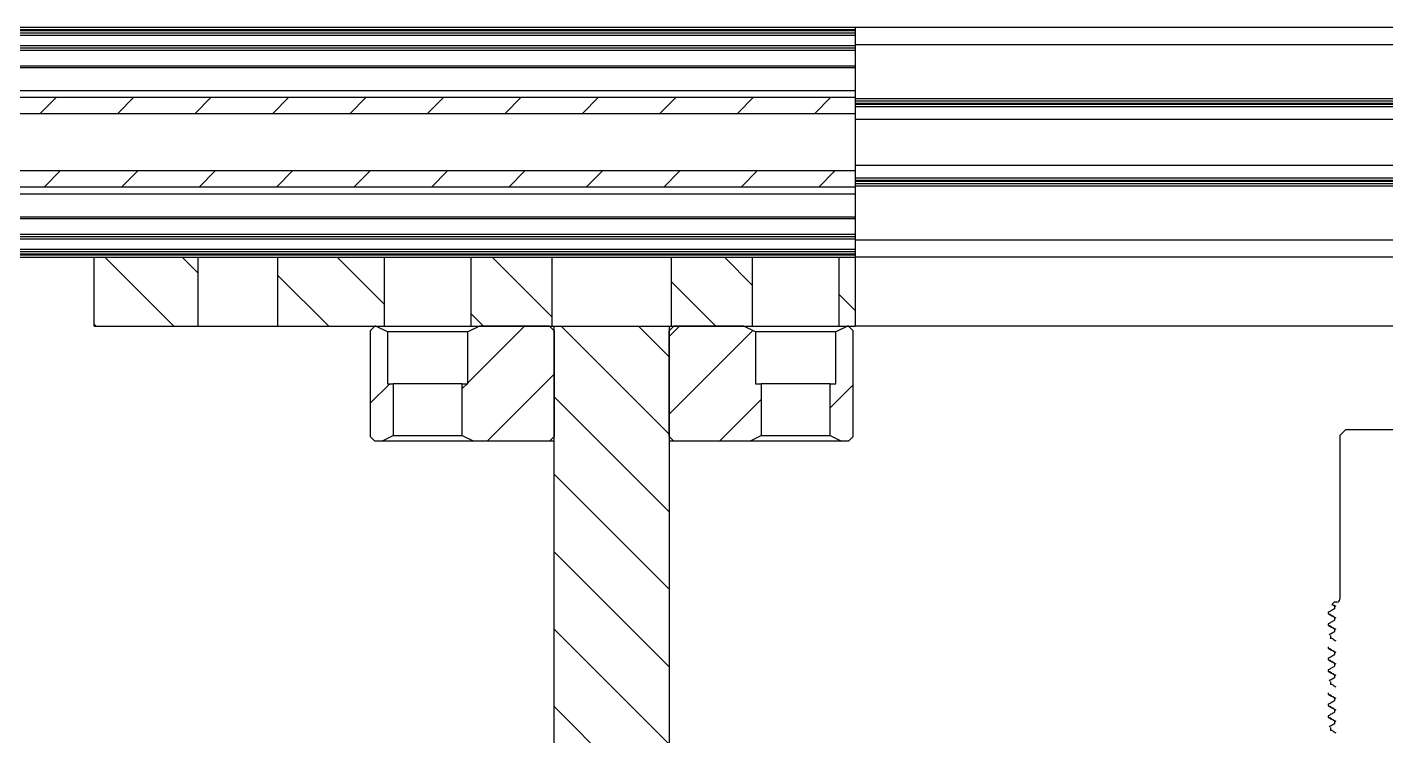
# Model space of a CAD drawing. Header units: millimetres. Extents: x -300 to 1184, y 5 to 1469.
# Drawn here: x 282.2 to 360.9, y 1427.8 to 1468.8 of the extents above; entities that cross this region are included whole.
import ezdxf

# ---------------------------------------------------------------- set-up
doc = ezdxf.new("R2010")
doc.units = ezdxf.units.MM

msp = doc.modelspace()

# ---------------------------------------------------------------- hatches: boundary and pattern name
at = {"linetype": 'Continuous', "lineweight": 18}
h = msp.add_hatch(dxfattribs=at)
h.set_pattern_fill('ANSI31', style=0)
h.paths.add_polyline_path([(330.18, 1464.77), (209.057, 1464.77), (209.057, 1463.837), (330.18, 1463.837)], flags=0)
h = msp.add_hatch(dxfattribs=at)
h.set_pattern_fill('ANSI31', style=0)
h.paths.add_polyline_path([(209.057, 1459.57), (330.18, 1459.57), (330.18, 1460.503), (209.057, 1460.503)], flags=0)
h = msp.add_hatch(dxfattribs=at)
h.set_pattern_fill('ANSI31', angle=90, style=0)
h.paths.add_polyline_path([(286.057, 1455.503), (286.057, 1451.503), (292.093, 1451.503), (292.093, 1455.503)], flags=0)
h = msp.add_hatch(dxfattribs=at)
h.set_pattern_fill('ANSI31', angle=90, style=0)
h.paths.add_polyline_path([(296.688, 1451.503), (302.89, 1451.503), (302.89, 1455.503), (296.688, 1455.503)], flags=0)
h = msp.add_hatch(dxfattribs=at)
h.set_pattern_fill('ANSI31', angle=90, style=0)
h.paths.add_polyline_path([(312.607, 1455.503), (307.89, 1455.503), (307.89, 1451.503), (312.607, 1451.503)], flags=0)
h = msp.add_hatch(dxfattribs=at)
h.set_pattern_fill('ANSI31', angle=90, style=0)
h.paths.add_polyline_path([(319.507, 1451.503), (324.224, 1451.503), (324.224, 1455.503), (319.507, 1455.503)], flags=0)
h = msp.add_hatch(dxfattribs=at)
h.set_pattern_fill('ANSI31', angle=90, style=0)
h.paths.add_polyline_path([(329.224, 1455.503), (329.224, 1451.503), (330.18, 1451.503), (330.18, 1455.503)], flags=0)
h = msp.add_hatch(dxfattribs=at)
h.set_pattern_fill('ANSI31', style=0)
h.paths.add_polyline_path([(303.057, 1448.17), (303.057, 1451.178), (302.39, 1451.503), (302.324, 1451.503), (302.057, 1451.237), (302.057, 1445.103), (302.324, 1444.837), (302.724, 1444.837), (303.39, 1445.162), (303.39, 1448.17)], flags=0)
h = msp.add_hatch(dxfattribs=at)
h.set_pattern_fill('ANSI31', style=0)
h.paths.add_polyline_path([(312.457, 1451.503), (308.39, 1451.503), (307.724, 1451.178), (307.724, 1448.17), (307.39, 1448.17), (307.39, 1445.162), (308.057, 1444.837), (312.457, 1444.837), (312.724, 1445.103), (312.724, 1451.237)], flags=0)
h = msp.add_hatch(dxfattribs=at)
h.set_pattern_fill('ANSI31', angle=90, style=0)
h.paths.add_polyline_path([(312.724, 1451.503), (312.724, 1259.503), (319.39, 1259.503), (319.39, 1451.503)], flags=0)
h = msp.add_hatch(dxfattribs=at)
h.set_pattern_fill('ANSI31', style=0)
h.paths.add_polyline_path([(324.39, 1448.17), (324.39, 1451.178), (323.724, 1451.503), (319.657, 1451.503), (319.39, 1451.237), (319.39, 1445.103), (319.657, 1444.837), (324.057, 1444.837), (324.724, 1445.162), (324.724, 1448.17)], flags=0)
h = msp.add_hatch(dxfattribs=at)
h.set_pattern_fill('ANSI31', style=0)
h.paths.add_polyline_path([(329.79, 1451.503), (329.724, 1451.503), (329.057, 1451.178), (329.057, 1448.17), (328.724, 1448.17), (328.724, 1445.162), (329.39, 1444.837), (329.79, 1444.837), (330.057, 1445.103), (330.057, 1451.237)], flags=0)

# ---------------------------------------------------------------- linework, layer by layer
at = {"color": 7, "linetype": 'Continuous', "lineweight": 25}
for p, q in [((209.057, 1468.837), (330.18, 1468.837)), ((209.057, 1468.703), (330.18, 1468.703)), ((209.057, 1468.637), (330.18, 1468.637)), ((209.057, 1468.503), (330.18, 1468.503)), ((209.057, 1468.37), (330.18, 1468.37)), ((330.18, 1468.837), (330.18, 1467.837)), ((330.18, 1468.837), (393.054, 1468.837)), ((209.057, 1467.77), (330.18, 1467.77)), ((209.057, 1467.637), (330.18, 1467.637)), ((209.057, 1467.503), (330.18, 1467.503)), ((330.18, 1467.837), (393.054, 1467.837)), ((330.18, 1467.837), (330.18, 1464.77)), ((209.057, 1466.599), (330.18, 1466.599)), ((209.057, 1466.505), (330.18, 1466.505)), ((209.057, 1465.161), (330.18, 1465.161)), ((209.057, 1464.77), (330.18, 1464.77)), ((330.18, 1464.77), (330.18, 1463.837)), ((330.18, 1464.703), (393.054, 1464.703)), ((330.18, 1464.57), (393.054, 1464.57)), ((330.18, 1464.437), (393.054, 1464.437)), ((330.18, 1464.37), (393.054, 1464.37)), ((209.057, 1463.837), (330.18, 1463.837)), ((330.18, 1464.237), (393.054, 1464.237)), ((330.18, 1463.837), (330.18, 1460.503)), ((330.18, 1463.511), (393.054, 1463.511)), ((330.18, 1460.503), (209.057, 1460.503)), ((330.18, 1460.83), (393.054, 1460.83)), ((330.18, 1460.503), (330.18, 1459.57)), ((330.18, 1459.57), (209.057, 1459.57)), ((330.18, 1460.103), (393.054, 1460.103)), ((330.18, 1459.97), (393.054, 1459.97)), ((330.18, 1459.903), (393.054, 1459.903)), ((330.18, 1459.77), (393.054, 1459.77)), ((330.18, 1459.637), (393.054, 1459.637)), ((330.18, 1459.57), (330.18, 1456.503)), ((209.057, 1459.18), (330.18, 1459.18)), ((209.057, 1457.835), (330.18, 1457.835)), ((209.057, 1457.741), (330.18, 1457.741)), ((209.057, 1456.837), (330.18, 1456.837)), ((209.057, 1456.703), (330.18, 1456.703)), ((209.057, 1456.57), (330.18, 1456.57)), ((330.18, 1456.503), (330.18, 1455.503)), ((330.18, 1456.503), (393.054, 1456.503)), ((209.057, 1455.97), (330.18, 1455.97)), ((209.057, 1455.837), (330.18, 1455.837)), ((209.057, 1455.703), (330.18, 1455.703)), ((209.057, 1455.637), (330.18, 1455.637)), ((222.39, 1455.503), (286.057, 1455.503)), ((286.057, 1451.503), (286.057, 1455.503)), ((286.057, 1455.503), (292.093, 1455.503)), ((292.093, 1451.503), (292.093, 1455.503)), ((292.093, 1455.503), (296.688, 1455.503)), ((296.688, 1455.503), (296.688, 1451.503)), ((296.688, 1455.503), (302.89, 1455.503)), ((302.89, 1451.503), (302.89, 1455.503)), ((302.89, 1455.503), (307.89, 1455.503)), ((307.89, 1455.503), (307.89, 1451.503)), ((307.89, 1455.503), (312.607, 1455.503)), ((312.607, 1451.503), (312.607, 1455.503)), ((312.607, 1455.503), (313.715, 1455.503)), ((313.715, 1455.503), (318.399, 1455.503)), ((318.399, 1455.503), (319.507, 1455.503)), ((319.507, 1455.503), (319.507, 1451.503)), ((319.507, 1455.503), (324.224, 1455.503)), ((324.224, 1451.503), (324.224, 1455.503)), ((324.224, 1455.503), (329.224, 1455.503)), ((329.224, 1455.503), (329.224, 1451.503)), ((329.224, 1455.503), (330.18, 1455.503)), ((330.18, 1455.503), (330.18, 1451.503)), ((393.054, 1455.503), (330.18, 1455.503)), ((286.057, 1451.503), (292.093, 1451.503)), ((292.093, 1451.503), (296.688, 1451.503)), ((296.688, 1451.503), (302.89, 1451.503)), ((302.324, 1451.503), (302.057, 1451.237)), ((302.057, 1451.237), (302.057, 1445.103)), ((302.39, 1451.503), (302.324, 1451.503)), ((303.057, 1451.178), (302.39, 1451.503)), ((302.89, 1451.503), (307.89, 1451.503)), ((303.057, 1451.178), (303.057, 1448.17)), ((307.724, 1451.178), (303.057, 1451.178)), ((308.39, 1451.503), (307.724, 1451.178)), ((307.724, 1448.17), (307.724, 1451.178)), ((307.89, 1451.503), (312.607, 1451.503)), ((312.457, 1451.503), (308.39, 1451.503)), ((312.724, 1451.237), (312.457, 1451.503)), ((312.607, 1451.503), (312.724, 1451.503)), ((312.724, 1259.503), (312.724, 1451.503)), ((312.724, 1451.503), (319.39, 1451.503)), ((312.724, 1451.237), (312.724, 1445.103)), ((319.39, 1451.503), (319.39, 1259.503)), ((319.657, 1451.503), (319.39, 1451.237)), ((319.39, 1451.503), (319.507, 1451.503)), ((319.39, 1445.103), (319.39, 1451.237)), ((319.507, 1451.503), (324.224, 1451.503)), ((323.724, 1451.503), (319.657, 1451.503)), ((324.39, 1451.178), (323.724, 1451.503)), ((324.224, 1451.503), (329.224, 1451.503)), ((324.39, 1451.178), (324.39, 1448.17)), ((329.057, 1451.178), (324.39, 1451.178)), ((329.724, 1451.503), (329.057, 1451.178)), ((329.057, 1448.17), (329.057, 1451.178)), ((329.224, 1451.503), (330.18, 1451.503)), ((329.79, 1451.503), (329.724, 1451.503)), ((330.057, 1451.237), (329.79, 1451.503)), ((330.057, 1445.103), (330.057, 1451.237)), ((393.054, 1451.503), (330.18, 1451.503)), ((303.057, 1448.17), (303.39, 1448.17)), ((303.39, 1448.17), (303.39, 1445.162)), ((307.39, 1448.17), (303.39, 1448.17)), ((307.39, 1445.162), (307.39, 1448.17)), ((307.39, 1448.17), (307.724, 1448.17)), ((324.39, 1448.17), (324.724, 1448.17)), ((324.724, 1448.17), (324.724, 1445.162)), ((328.724, 1448.17), (324.724, 1448.17)), ((328.724, 1445.162), (328.724, 1448.17)), ((328.724, 1448.17), (329.057, 1448.17)), ((358.603, 1445.503), (358.27, 1445.17)), ((363.27, 1445.503), (358.603, 1445.503)), ((302.057, 1445.103), (302.324, 1444.837)), ((302.724, 1444.837), (302.324, 1444.837)), ((302.724, 1444.837), (303.39, 1445.162)), ((308.057, 1444.837), (302.724, 1444.837)), ((303.39, 1445.162), (307.39, 1445.162)), ((307.39, 1445.162), (308.057, 1444.837)), ((312.457, 1444.837), (308.057, 1444.837)), ((312.457, 1444.837), (312.724, 1445.103)), ((312.724, 1444.837), (312.457, 1444.837)), ((319.39, 1445.103), (319.657, 1444.837)), ((319.657, 1444.837), (319.39, 1444.837)), ((324.057, 1444.837), (319.657, 1444.837)), ((324.057, 1444.837), (324.724, 1445.162)), ((329.39, 1444.837), (324.057, 1444.837)), ((324.724, 1445.162), (328.724, 1445.162)), ((328.724, 1445.162), (329.39, 1444.837)), ((329.79, 1444.837), (329.39, 1444.837)), ((329.79, 1444.837), (330.057, 1445.103)), ((358.27, 1445.17), (358.27, 1435.67)), ((357.937, 1435.503), (357.811, 1435.378)), ((357.811, 1435.378), (357.964, 1435.289)), ((357.902, 1435.345), (358.036, 1435.266)), ((358.103, 1435.503), (357.937, 1435.503)), ((357.964, 1435.289), (357.964, 1435.123)), ((357.603, 1434.914), (357.603, 1434.831)), ((357.603, 1434.831), (357.735, 1434.808)), ((357.964, 1434.623), (357.964, 1434.456)), ((357.603, 1434.248), (357.603, 1434.164)), ((357.603, 1434.164), (357.735, 1434.141)), ((357.964, 1433.956), (357.964, 1433.789)), ((357.603, 1432.914), (357.603, 1432.831)), ((357.603, 1432.831), (357.735, 1432.808)), ((357.603, 1432.248), (357.603, 1432.164)), ((357.603, 1432.164), (357.735, 1432.141)), ((357.964, 1432.623), (357.964, 1432.456)), ((357.964, 1431.956), (357.964, 1431.789)), ((357.603, 1431.581), (357.603, 1431.498)), ((357.603, 1431.498), (357.735, 1431.474)), ((357.964, 1431.289), (357.964, 1431.123)), ((357.603, 1430.248), (357.603, 1430.164)), ((357.603, 1430.164), (357.735, 1430.141)), ((357.964, 1429.956), (357.964, 1429.789)), ((357.603, 1429.581), (357.603, 1429.498)), ((357.603, 1429.498), (357.735, 1429.474)), ((357.603, 1428.914), (357.603, 1428.831)), ((357.603, 1428.831), (357.735, 1428.808)), ((357.964, 1429.289), (357.964, 1429.123)), ((357.964, 1428.623), (357.964, 1428.456))]:
    msp.add_line(p, q, dxfattribs=at)
msp.add_arc((358.103, 1435.67), 0.167, 270, 0, dxfattribs=at)
for points, knots in [([(357.964, 1435.123), (357.932, 1435.104), (357.868, 1435.067), (357.748, 1434.998), (357.66, 1434.947), (357.603, 1434.914)], [0, 0, 0, 0, 0.265629, 0.53119, 1, 1, 1, 1]), ([(357.603, 1434.831), (357.635, 1434.813), (357.699, 1434.776), (357.819, 1434.706), (357.908, 1434.655), (357.964, 1434.623)], [0, 0, 0, 0, 0.265608, 0.53119, 1, 1, 1, 1]), ([(357.964, 1434.456), (357.932, 1434.438), (357.868, 1434.401), (357.748, 1434.331), (357.66, 1434.28), (357.603, 1434.248)], [0, 0, 0, 0, 0.265629, 0.53119, 1, 1, 1, 1]), ([(357.682, 1434.808), (357.741, 1434.773), (357.859, 1434.704), (357.977, 1434.634), (358.036, 1434.599)], [0, 0, 0, 0, 0.500005, 1, 1, 1, 1]), ([(357.603, 1434.164), (357.635, 1434.146), (357.699, 1434.109), (357.819, 1434.04), (357.908, 1433.989), (357.964, 1433.956)], [0, 0, 0, 0, 0.265608, 0.53119, 1, 1, 1, 1]), ([(357.964, 1433.789), (357.932, 1433.771), (357.868, 1433.734), (357.766, 1433.675), (357.697, 1433.635), (357.659, 1433.613)], [0, 0, 0, 0, 0.313968, 0.627855, 1, 1, 1, 1]), ([(357.682, 1434.141), (357.741, 1434.107), (357.859, 1434.037), (357.977, 1433.967), (358.036, 1433.933)], [0, 0, 0, 0, 0.500005, 1, 1, 1, 1]), ([(357.716, 1433.567), (357.719, 1433.556), (357.738, 1433.495), (357.733, 1433.429), (357.729, 1433.377)], [0, 0, 0, 0, 0.196126, 1, 1, 1, 1]), ([(357.603, 1432.831), (357.635, 1432.813), (357.699, 1432.776), (357.819, 1432.706), (357.908, 1432.655), (357.964, 1432.623)], [0, 0, 0, 0, 0.265561, 0.53119, 1, 1, 1, 1]), ([(357.682, 1432.808), (357.741, 1432.773), (357.859, 1432.704), (357.977, 1432.634), (358.036, 1432.599)], [0, 0, 0, 0, 0.500029, 1, 1, 1, 1]), ([(357.728, 1433.448), (357.772, 1433.422), (357.874, 1433.361), (357.977, 1433.301), (358.036, 1433.266)], [0, 0, 0, 0, 0.425979, 1, 1, 1, 1]), ([(357.964, 1432.456), (357.932, 1432.438), (357.868, 1432.401), (357.748, 1432.331), (357.66, 1432.28), (357.603, 1432.248)], [0, 0, 0, 0, 0.265581, 0.53119, 1, 1, 1, 1]), ([(357.603, 1432.164), (357.635, 1432.146), (357.699, 1432.109), (357.819, 1432.04), (357.908, 1431.989), (357.964, 1431.956)], [0, 0, 0, 0, 0.265561, 0.53119, 1, 1, 1, 1]), ([(357.682, 1432.141), (357.741, 1432.107), (357.859, 1432.037), (357.977, 1431.967), (358.036, 1431.933)], [0, 0, 0, 0, 0.500005, 1, 1, 1, 1]), ([(357.964, 1431.789), (357.932, 1431.771), (357.868, 1431.734), (357.748, 1431.665), (357.66, 1431.614), (357.603, 1431.581)], [0, 0, 0, 0, 0.265629, 0.53119, 1, 1, 1, 1]), ([(357.603, 1431.498), (357.635, 1431.479), (357.699, 1431.442), (357.819, 1431.373), (357.908, 1431.322), (357.964, 1431.289)], [0, 0, 0, 0, 0.265608, 0.53119, 1, 1, 1, 1]), ([(357.682, 1431.475), (357.741, 1431.44), (357.859, 1431.37), (357.977, 1431.301), (358.036, 1431.266)], [0, 0, 0, 0, 0.500005, 1, 1, 1, 1]), ([(357.964, 1431.123), (357.932, 1431.104), (357.868, 1431.067), (357.766, 1431.009), (357.697, 1430.968), (357.659, 1430.946)], [0, 0, 0, 0, 0.313968, 0.627855, 1, 1, 1, 1]), ([(357.716, 1430.901), (357.719, 1430.889), (357.738, 1430.828), (357.733, 1430.763), (357.729, 1430.71)], [0, 0, 0, 0, 0.196302, 1, 1, 1, 1]), ([(357.728, 1430.781), (357.772, 1430.755), (357.874, 1430.695), (357.977, 1430.634), (358.036, 1430.599)], [0, 0, 0, 0, 0.426002, 1, 1, 1, 1]), ([(357.603, 1430.164), (357.635, 1430.146), (357.699, 1430.109), (357.819, 1430.04), (357.908, 1429.989), (357.964, 1429.956)], [0, 0, 0, 0, 0.265573, 0.531215, 1, 1, 1, 1]), ([(357.964, 1429.789), (357.932, 1429.771), (357.868, 1429.734), (357.748, 1429.665), (357.66, 1429.614), (357.603, 1429.581)], [0, 0, 0, 0, 0.265581, 0.53119, 1, 1, 1, 1]), ([(357.682, 1430.141), (357.741, 1430.107), (357.859, 1430.037), (357.977, 1429.967), (358.036, 1429.933)], [0, 0, 0, 0, 0.499981, 1, 1, 1, 1]), ([(357.603, 1429.498), (357.635, 1429.479), (357.699, 1429.442), (357.819, 1429.373), (357.908, 1429.322), (357.964, 1429.289)], [0, 0, 0, 0, 0.265561, 0.53119, 1, 1, 1, 1]), ([(357.964, 1429.123), (357.932, 1429.104), (357.868, 1429.067), (357.748, 1428.998), (357.66, 1428.947), (357.603, 1428.914)], [0, 0, 0, 0, 0.265581, 0.53119, 1, 1, 1, 1]), ([(357.603, 1428.831), (357.635, 1428.813), (357.699, 1428.776), (357.819, 1428.706), (357.908, 1428.655), (357.964, 1428.623)], [0, 0, 0, 0, 0.265608, 0.53119, 1, 1, 1, 1]), ([(357.682, 1429.475), (357.741, 1429.44), (357.859, 1429.37), (357.977, 1429.301), (358.036, 1429.266)], [0, 0, 0, 0, 0.500029, 1, 1, 1, 1]), ([(357.682, 1428.808), (357.741, 1428.773), (357.859, 1428.704), (357.977, 1428.634), (358.036, 1428.599)], [0, 0, 0, 0, 0.500005, 1, 1, 1, 1]), ([(357.964, 1428.456), (357.932, 1428.438), (357.868, 1428.401), (357.766, 1428.342), (357.697, 1428.302), (357.659, 1428.28)], [0, 0, 0, 0, 0.313968, 0.627855, 1, 1, 1, 1]), ([(357.716, 1428.234), (357.719, 1428.222), (357.738, 1428.162), (357.733, 1428.096), (357.729, 1428.043)], [0, 0, 0, 0, 0.196302, 1, 1, 1, 1]), ([(357.728, 1428.114), (357.772, 1428.089), (357.874, 1428.028), (357.977, 1427.967), (358.036, 1427.933)], [0, 0, 0, 0, 0.426002, 1, 1, 1, 1])]:
    msp.add_open_spline(points, degree=3, knots=knots, dxfattribs=at)

doc.saveas('drawing.dxf')
